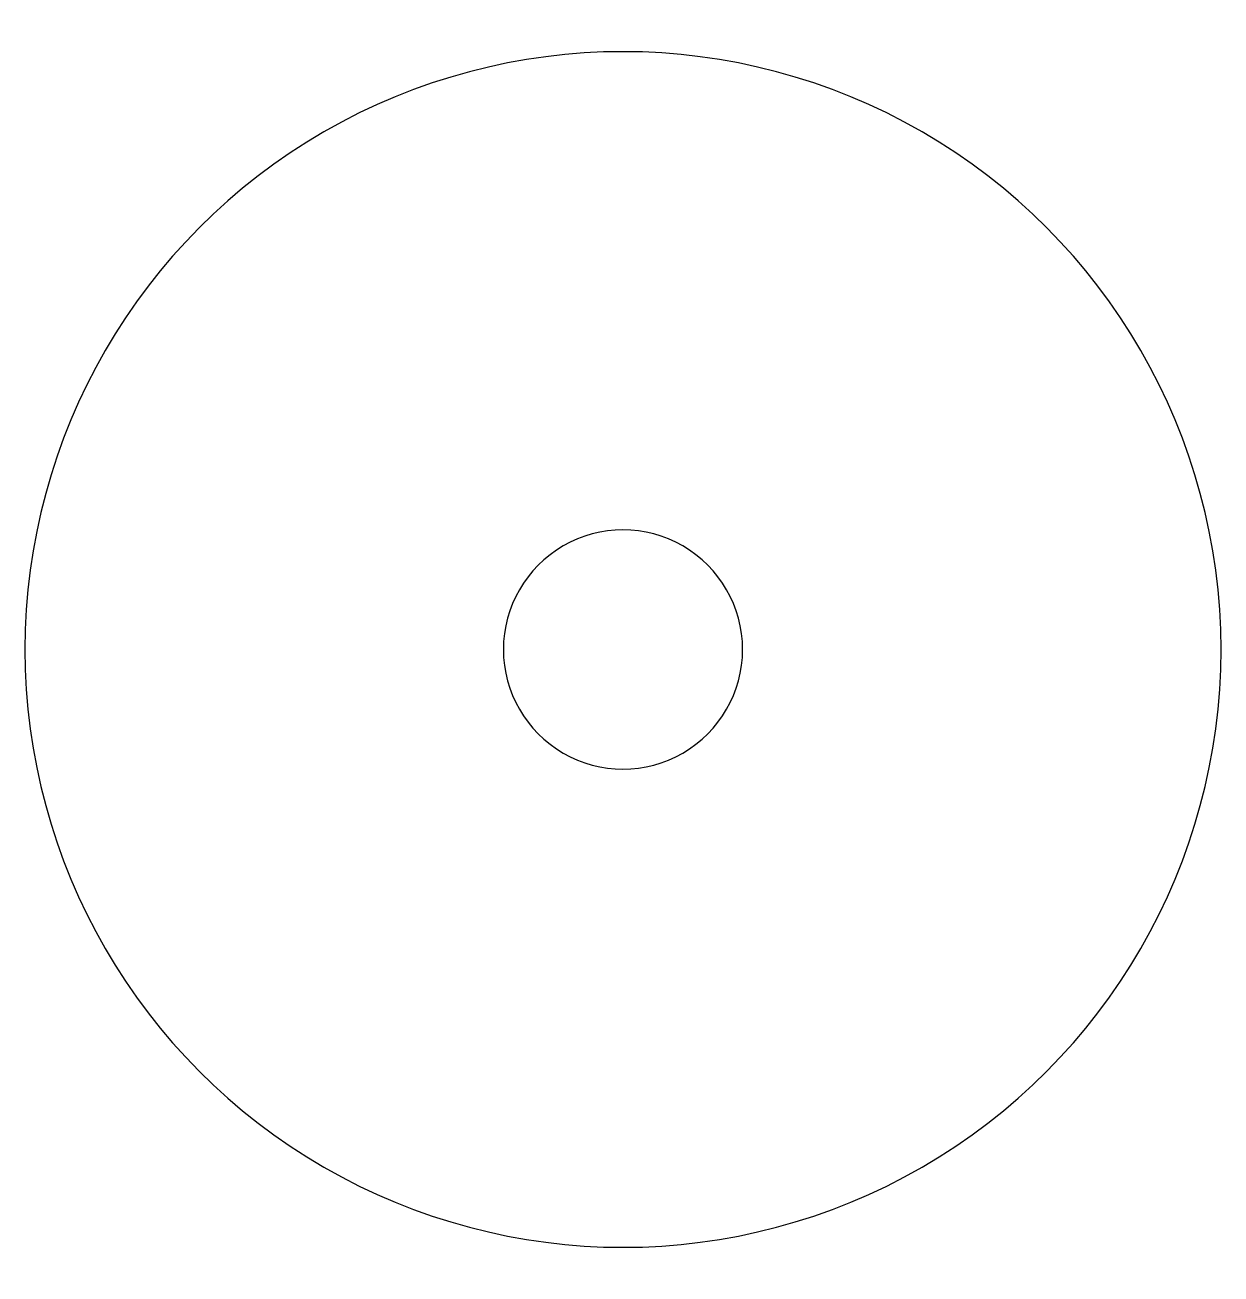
# Model space of a CAD drawing. Extents: x 0.1 to 30.1, y -0.6 to 30.8.
import ezdxf

# ---------------------------------------------------------------- set-up
doc = ezdxf.new("R2010")
doc.units = 0
doc.layers.get('0').update_dxf_attribs({"linetype": 'CONTINUOUS'})

msp = doc.modelspace()

# ---------------------------------------------------------------- linework, layer by layer
at = {"color": 1}
for points in [[(18.119062, 15.119051)], [(30.119062, 15.119051)]]:
    msp.add_lwpolyline(points, close=True, dxfattribs=at)
for points in [[(22.619062, 28.109432), (17.978046, 30.788924), (12.260079, 30.788924), (7.619062, 28.109432)], [(7.619062, 28.109432), (2.978046, 25.42994), (0.119063, 20.478035), (0.119063, 15.119051)], [(30.119062, 15.119051), (30.119062, 20.478035), (27.260078, 25.42994), (22.619062, 28.109432)], [(16.619062, 17.717127), (15.690859, 18.253026), (14.547266, 18.253026), (13.619062, 17.717127)], [(13.619062, 17.717127), (12.690859, 17.181229), (12.119062, 16.190848), (12.119062, 15.119051)], [(18.119062, 15.119051), (18.119062, 16.190848), (17.547266, 17.181229), (16.619062, 17.717127)], [(0.119063, 15.119051), (0.119063, 9.760067), (2.978046, 4.808162), (7.619062, 2.12867)], [(12.119062, 15.119051), (12.119062, 14.047254), (12.690859, 13.056873), (13.619062, 12.520975)], [(16.619062, 12.520975), (17.547266, 13.056873), (18.119062, 14.047254), (18.119062, 15.119051)], [(22.619062, 2.12867), (27.260078, 4.808162), (30.119062, 9.760067), (30.119062, 15.119051)], [(13.619062, 12.520975), (14.547266, 11.985076), (15.690859, 11.985076), (16.619062, 12.520975)], [(7.619062, 2.12867), (12.260079, -0.550822), (17.978046, -0.550822), (22.619062, 2.12867)]]:
    msp.add_open_spline(points, degree=3, dxfattribs=at)

doc.saveas('drawing.dxf')
